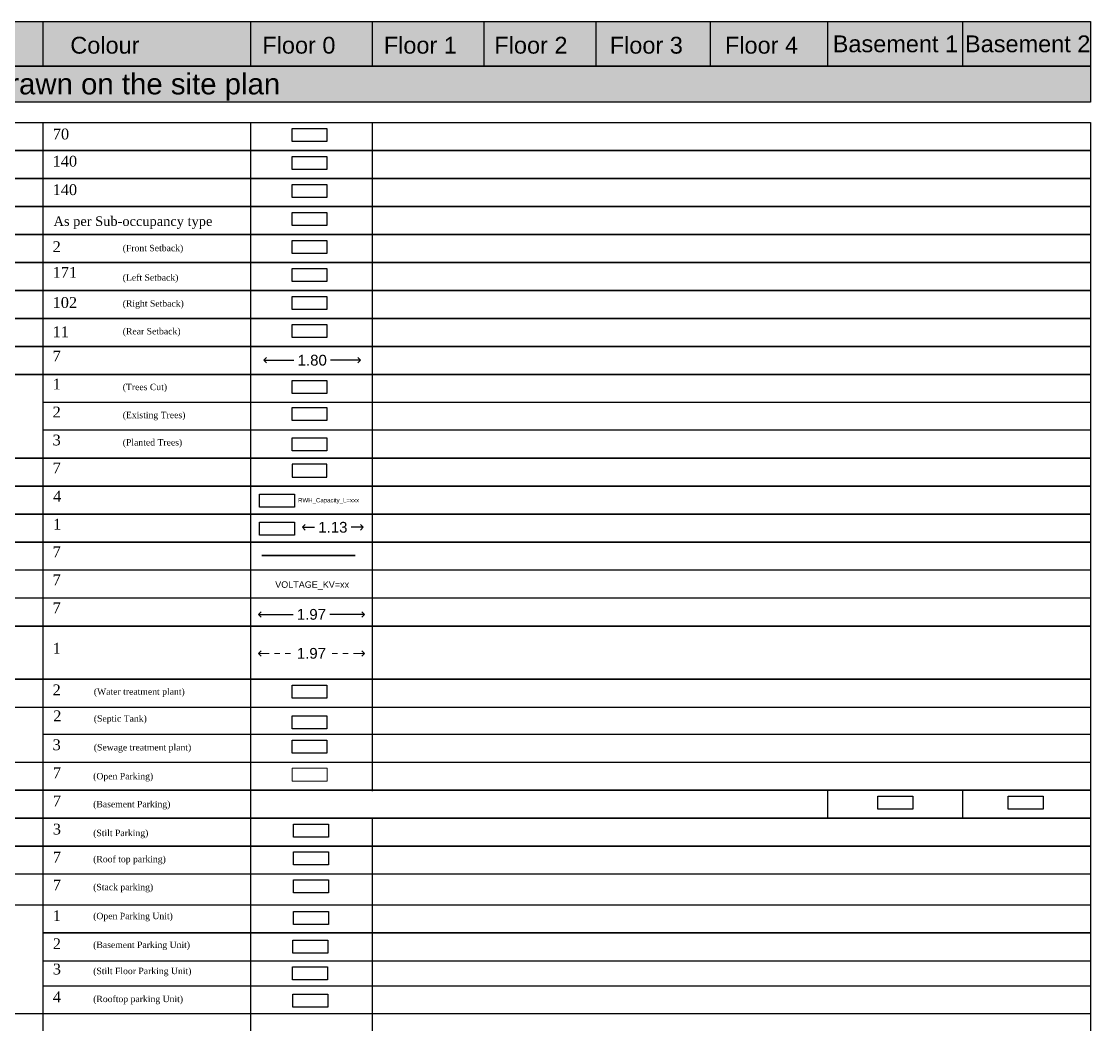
# Model space of a CAD drawing. Header units: millimetres. Extents: x -9481 to -9286, y 28694 to 28853.
# Drawn here: x -9462.13 to -9442.23, y 28824.67 to 28843.34 of the extents above; entities that cross this region are included whole.
import ezdxf

# ---------------------------------------------------------------- set-up
doc = ezdxf.new("R2010")
doc.units = ezdxf.units.MM
doc.header["$PDMODE"] = 34
doc.header["$PDSIZE"] = -15
doc.linetypes.add('CONTINULUS', pattern=[0])
doc.linetypes.add('DASHED', pattern=[0.75, 0.5, -0.25])
for name, color, linetype, plot in [('BLK_1_COVERED_AREA', 140, 'Continuous', False), ('BLK_1_COVERED_AREA_DEDUCT', 140, 'Continuous', False), ('BLK_1_FLR_-1_COVERED_PARKING', 7, 'Continuous', False), ('BLK_1_FLR_-2_COVERED_PARKING', 7, 'Continuous', False), ('BLK_1_LVL_0_BLDG_FOOT_PRINT', 1, 'Continuous', False), ('BLK_1_LVL_0_FRONT_SETBACK', 2, 'Continuous', False), ('BLK_1_LVL_0_REAR_SETBACK', 11, 'Continuous', False), ('BLK_1_LVL_0_SIDE_SETBACK1', 171, 'Continuous', False), ('BLK_1_LVL_0_SIDE_SETBACK2', 102, 'Continuous', False), ('HORIZ_CLEAR_OHEL_1', 7, 'Continuous', False), ('OHEL_1', 7, 'Continuous', False), ('PLOT_BOUNDARY', 70, 'Continuous', False), ('RWH', 4, 'Continuous', False), ('SPECIAL_PARKING', 7, 'Continuous', False), ('VOLTAGE_1', 7, 'Continuous', False)]:
    doc.layers.add(name, color=color, linetype=linetype, plot=plot)
for name, color, linetype in [('BLK_1_FLR_-2_FAR_AREA_ADD_EXISTING', 7, 'Continuous'), ('BLK_1_PLANTATION_GREENSTRIP', 7, 'Continuous'), ('DIST_BETWEEN_BLK_1_BLK_2', 7, 'Continuous'), ('EV_CHARGING_POINT', 7, 'Continuous'), ('HATCH', 7, 'Continuous'), ('PARKING_UNIT', 7, 'Continuous'), ('PLANTATION_TREECOVER', 7, 'Continuous'), ('SITE_COMPONENTS', 7, 'Continuous'), ('STACK_PARKING', 7, 'Continuous'), ('WATER_TREATMENT_PLANT', 7, 'Continuous')]:
    doc.layers.add(name, color=color, linetype=linetype)
for name, color, linetype, lineweight in [('BLK_1_FLR_0_COMM_DIST_FROM_FRNT_EXT_WALL', 7, 'DASHED', 9), ('OPEN_PARKING', 7, 'Continuous', 0), ('PLAN', 7, 'Continuous', 40)]:
    doc.layers.add(name, color=color, linetype=linetype, lineweight=lineweight)
doc.styles.add('Arial', font='arial.ttf', dxfattribs={"height": 0.2})
doc.styles.add('MtXpl_Georgia', font='georgiab.ttf')
doc.styles.get("Standard").update_dxf_attribs({"font": 'arial.ttf', "height": 0.25})
doc.styles.add('style2', font='arial.ttf', dxfattribs={"height": 0.3})
doc.dimstyles.new('INT DIM', dxfattribs={"dimtxt": 0.3, "dimasz": 0.1, "dimexe": 0.18, "dimexo": 0.0625, "dimgap": 0.09, "dimtad": 0, "dimzin": 0, "dimdsep": 46, "dimtxsty": 'style2', "dimblk": 'OPEN90', "dimcen": 0.09, "dimse1": 1, "dimse2": 1, "dimclrd": 250, "dimclrt": 256, "dimadec": 0, "dimazin": 0, "dimtfac": 1, "dimtofl": 0, "dimtmove": 0, "dimatfit": 3, "dimfxl": 1, "dimtolj": 1, "dimtzin": 0, "dimlwd": -1, "dimarcsym": 0})

# ---------------------------------------------------------------- blocks, each defined once
blk = doc.blocks.new('Ho')
h = blk.add_hatch(color=244)
h.dxf.hatch_style = 1
h.paths.add_polyline_path([(-9481.246, 28805.433), (-9481.246, 28804.6), (-9470.852, 28804.6), (-9470.852, 28805.433)], flags=17)
h.paths.add_polyline_path([(-9470.852, 28805.433), (-9470.852, 28804.6), (-9461.72, 28804.6), (-9461.72, 28805.433)], flags=17)
h.paths.add_polyline_path([(-9457.85, 28804.6), (-9457.85, 28805.433), (-9461.72, 28805.433), (-9461.72, 28804.6)], flags=17)
h.paths.add_polyline_path([(-9457.85, 28805.433), (-9457.85, 28804.6), (-9455.59, 28804.6), (-9455.59, 28805.433)], flags=17)
h.paths.add_polyline_path([(-9455.59, 28805.433), (-9455.59, 28804.6), (-9453.509, 28804.6), (-9453.509, 28805.433)], flags=17)
h.paths.add_polyline_path([(-9453.509, 28805.433), (-9453.509, 28804.6), (-9451.428, 28804.6), (-9451.428, 28805.433)], flags=17)
h.paths.add_polyline_path([(-9449.296, 28805.433), (-9451.428, 28805.433), (-9451.428, 28804.6), (-9449.296, 28804.6)], flags=17)
h.paths.add_polyline_path([(-9447.114, 28805.433), (-9449.296, 28805.433), (-9449.296, 28804.6), (-9447.114, 28804.6)], flags=17)
h.paths.add_polyline_path([(-9444.602, 28805.433), (-9447.114, 28805.433), (-9447.114, 28804.6), (-9444.602, 28804.6)], flags=17)
h.paths.add_polyline_path([(-9442.218, 28804.6), (-9442.218, 28805.433), (-9444.602, 28805.433), (-9444.602, 28804.6)])
for p, q in [((-9461.72, 28805.433), (-9461.72, 28804.598)), ((-9457.85, 28805.433), (-9457.85, 28804.6)), ((-9455.59, 28805.433), (-9455.59, 28804.6)), ((-9453.509, 28805.433), (-9453.509, 28804.6)), ((-9451.428, 28805.433), (-9451.428, 28804.6)), ((-9449.296, 28805.433), (-9449.296, 28804.6)), ((-9447.114, 28805.433), (-9447.114, 28804.6)), ((-9444.602, 28805.433), (-9444.602, 28804.6))]:
    blk.add_line(p, q)
blk.add_lwpolyline([(-9481.246, 28805.433), (-9442.218, 28805.433), (-9442.218, 28804.6), (-9481.246, 28804.6), (-9481.246, 28805.433)], close=True)
at = {"color": 18, "char_height": 0.31294, "attachment_point": 1}
for s, width, gutter_width, insert in [('{\\C256;Colour}', 11.88863, 1.633, (-9461.206, 28805.146)), ('{\\C256;Floor 0}', 11.88863, 1.633, (-9457.632, 28805.146)), ('{\\C256;Floor 1}', 11.88863, 1.633, (-9455.372, 28805.146)), ('{\\C256;Floor 2}', 11.88863, 1.633, (-9453.314, 28805.146)), ('{\\C256;Floor 3}', 11.88863, 1.633, (-9451.167, 28805.146)), ('{\\C256;Floor 4}', 11.88863, 1.633, (-9449.023, 28805.146)), ('{\\C256;Basement 1}', 9.5109, 1.306, (-9447.017, 28805.172)), ('{\\C256;Basement 2}', 9.5109, 1.306, (-9444.555, 28805.172))]:
    blk.add_mtext_dynamic_manual_height_columns(s, width=width, gutter_width=gutter_width, heights=[0], dxfattribs=dict(at, insert=insert))
blk = doc.blocks.new('_Open90')
at = {"layer": 'PLAN', "color": 0, "lineweight": -2}
for p, q in [((0, 0), (-1, 0)), ((-0.5, 0.5), (0, 0)), ((0, 0), (-0.5, -0.5))]:
    blk.add_line(p, q, dxfattribs=at)
blk = doc.blocks.new('*D5')
at = {"layer": 'Defpoints', "color": 0}
for p in [(-9457.614139, 28837.036919), (-9455.816432, 28837.036919), (-9455.816432, 28837.036919)]:
    blk.add_point(p, dxfattribs=at)
at = {"layer": 'DIST_BETWEEN_BLK_1_BLK_2', "color": 250, "ltscale": 0.05}
for p, q in [((-9457.514139, 28837.036919), (-9457.054985, 28837.036919)), ((-9455.916432, 28837.036919), (-9456.375585, 28837.036919))]:
    blk.add_line(p, q, dxfattribs=at)
at = {"layer": 'DIST_BETWEEN_BLK_1_BLK_2', "color": 250, "xscale": 0.1, "yscale": 0.1, "zscale": 0.1, "rotation": 180}
blk.add_blockref('_Open90', (-9457.614139, 28837.036919), dxfattribs=at)
at = {"layer": 'DIST_BETWEEN_BLK_1_BLK_2', "color": 250, "xscale": 0.1, "yscale": 0.1, "zscale": 0.1}
blk.add_blockref('_Open90', (-9455.816432, 28837.036919), dxfattribs=at)
at = {"layer": 'DIST_BETWEEN_BLK_1_BLK_2', "linetype": 'CONTINULUS', "ltscale": 0.05, "insert": (-9456.715285, 28837.036919), "char_height": 0.2, "attachment_point": 5, "style": 'Arial', "bg_fill": 3, "box_fill_scale": 1.1, "bg_fill_color": 256, "bg_fill_true_color": 13158600, "bg_fill_transparency": 0}
blk.add_mtext('\\A1;1.80', dxfattribs=at)
blk = doc.blocks.new('*D6')
at = {"layer": 'Defpoints', "color": 0}
for p in [(-9456.897322, 28833.909082), (-9455.766192, 28833.927566), (-9455.766192, 28833.927566)]:
    blk.add_point(p, dxfattribs=at)
at = {"layer": 'SITE_COMPONENTS', "color": 250, "ltscale": 0.05}
for p, q in [((-9456.797322, 28833.927566), (-9456.671857, 28833.927566)), ((-9455.866192, 28833.927566), (-9455.991657, 28833.927566))]:
    blk.add_line(p, q, dxfattribs=at)
at = {"layer": 'SITE_COMPONENTS', "color": 250, "xscale": 0.1, "yscale": 0.1, "zscale": 0.1, "rotation": 180}
blk.add_blockref('_Open90', (-9456.897322, 28833.927566), dxfattribs=at)
at = {"layer": 'SITE_COMPONENTS', "color": 250, "xscale": 0.1, "yscale": 0.1, "zscale": 0.1}
blk.add_blockref('_Open90', (-9455.766192, 28833.927566), dxfattribs=at)
at = {"layer": 'SITE_COMPONENTS', "linetype": 'CONTINULUS', "ltscale": 0.05, "insert": (-9456.331757, 28833.927566), "char_height": 0.2, "attachment_point": 5, "style": 'Arial', "bg_fill": 3, "box_fill_scale": 1.1, "bg_fill_color": 256, "bg_fill_true_color": 13158600, "bg_fill_transparency": 0}
blk.add_mtext('\\A1;1.13', dxfattribs=at)
blk = doc.blocks.new('*D7')
at = {"layer": 'Defpoints', "color": 0}
for p in [(-9457.717228, 28832.308292), (-9455.744708, 28832.308292), (-9455.744708, 28832.306378)]:
    blk.add_point(p, dxfattribs=at)
at = {"layer": 'HORIZ_CLEAR_OHEL_1', "color": 250, "ltscale": 0.05}
for p, q in [((-9457.617228, 28832.306378), (-9457.070968, 28832.306378)), ((-9455.844708, 28832.306378), (-9456.390968, 28832.306378))]:
    blk.add_line(p, q, dxfattribs=at)
at = {"layer": 'HORIZ_CLEAR_OHEL_1', "color": 250, "xscale": 0.1, "yscale": 0.1, "zscale": 0.1, "rotation": 180}
blk.add_blockref('_Open90', (-9457.717228, 28832.306378), dxfattribs=at)
at = {"layer": 'HORIZ_CLEAR_OHEL_1', "color": 250, "xscale": 0.1, "yscale": 0.1, "zscale": 0.1}
blk.add_blockref('_Open90', (-9455.744708, 28832.306378), dxfattribs=at)
at = {"layer": 'HORIZ_CLEAR_OHEL_1', "linetype": 'CONTINULUS', "ltscale": 0.05, "insert": (-9456.730968, 28832.306378), "char_height": 0.2, "attachment_point": 5, "style": 'Arial', "bg_fill": 3, "box_fill_scale": 1.1, "bg_fill_color": 256, "bg_fill_true_color": 13158600, "bg_fill_transparency": 0}
blk.add_mtext('\\A1;1.97', dxfattribs=at)
blk = doc.blocks.new('*D336')
at = {"layer": 'BLK_1_FLR_0_COMM_DIST_FROM_FRNT_EXT_WALL', "color": 250, "ltscale": 0.05}
for p, q in [((-9457.617228, 28831.580999), (-9457.070968, 28831.580999)), ((-9455.844708, 28831.580999), (-9456.390968, 28831.580999))]:
    blk.add_line(p, q, dxfattribs=at)
at = {"layer": 'Defpoints', "color": 0}
for p in [(-9457.717228, 28831.582913), (-9455.744708, 28831.582913), (-9455.744708, 28831.580999)]:
    blk.add_point(p, dxfattribs=at)
at = {"layer": 'BLK_1_FLR_0_COMM_DIST_FROM_FRNT_EXT_WALL', "color": 250, "xscale": 0.1, "yscale": 0.1, "zscale": 0.1, "rotation": 180}
blk.add_blockref('_Open90', (-9457.717228, 28831.580999), dxfattribs=at)
at = {"layer": 'BLK_1_FLR_0_COMM_DIST_FROM_FRNT_EXT_WALL', "color": 250, "xscale": 0.1, "yscale": 0.1, "zscale": 0.1}
blk.add_blockref('_Open90', (-9455.744708, 28831.580999), dxfattribs=at)
at = {"layer": 'BLK_1_FLR_0_COMM_DIST_FROM_FRNT_EXT_WALL', "linetype": 'CONTINULUS', "ltscale": 0.05, "insert": (-9456.730968, 28831.580999), "char_height": 0.2, "attachment_point": 5, "style": 'Arial', "bg_fill": 3, "box_fill_scale": 1.1, "bg_fill_color": 256, "bg_fill_true_color": 13158600, "bg_fill_transparency": 0}
blk.add_mtext('\\A1;1.97', dxfattribs=at)

msp = doc.modelspace()

# ---------------------------------------------------------------- hatches: boundary and pattern name
at = {"layer": 'HATCH', "linetype": 'CONTINULUS', "ltscale": 0.05}
h = msp.add_hatch(color=241, dxfattribs=at)
h.dxf.hatch_style = 1
h.paths.add_polyline_path([(-9481.2579, 28842.511159), (-9481.2579, 28841.841835), (-9442.229952, 28841.841835), (-9442.229952, 28842.511159)])

# ---------------------------------------------------------------- linework, layer by layer
for p, q in [((-9461.731845, 28841.460188), (-9461.731845, 28840.938038)), ((-9457.862239, 28841.460188), (-9457.862239, 28840.939541)), ((-9455.60159, 28841.460188), (-9455.60159, 28840.939541)), ((-9461.731845, 28840.939541), (-9461.731845, 28840.417391)), ((-9457.862239, 28840.939541), (-9457.862239, 28840.418894)), ((-9455.60159, 28840.939541), (-9455.60159, 28840.418894)), ((-9461.731845, 28840.418894), (-9461.731845, 28839.3776)), ((-9457.862239, 28840.418894), (-9457.862239, 28839.3776)), ((-9455.60159, 28840.418894), (-9455.60159, 28839.3776)), ((-9461.731845, 28839.3776), (-9461.731845, 28838.85545)), ((-9457.862239, 28839.3776), (-9457.862239, 28838.856953)), ((-9455.60159, 28839.3776), (-9455.60159, 28838.856953)), ((-9461.731845, 28838.856953), (-9461.731845, 28838.334803)), ((-9457.862239, 28838.856953), (-9457.862239, 28838.336306)), ((-9455.60159, 28838.856953), (-9455.60159, 28838.336306)), ((-9461.731845, 28838.336306), (-9461.731845, 28837.814156)), ((-9457.862239, 28838.336306), (-9457.862239, 28837.81566)), ((-9455.60159, 28838.336306), (-9455.60159, 28837.81566)), ((-9461.731845, 28837.81566), (-9461.731845, 28837.293509)), ((-9457.862239, 28837.81566), (-9457.862239, 28837.295013)), ((-9455.60159, 28837.81566), (-9455.60159, 28837.295013)), ((-9442.229952, 28837.295013), (-9481.2579, 28837.295013)), ((-9461.731845, 28837.295013), (-9461.731845, 28836.772862)), ((-9457.862239, 28837.295013), (-9457.862239, 28836.774366)), ((-9455.60159, 28837.295013), (-9455.60159, 28836.774366)), ((-9481.2579, 28836.774366), (-9442.229952, 28836.774366)), ((-9461.731845, 28836.774366), (-9461.731845, 28836.252215)), ((-9457.862239, 28836.774366), (-9457.862239, 28836.253719)), ((-9455.60159, 28836.774366), (-9455.60159, 28836.253719)), ((-9442.229952, 28836.774366), (-9442.229952, 28836.253719)), ((-9461.731845, 28836.253719), (-9461.731845, 28835.731569)), ((-9442.229952, 28836.253719), (-9461.731845, 28836.253719)), ((-9457.862239, 28836.253719), (-9457.862239, 28835.733072)), ((-9455.60159, 28836.253719), (-9455.60159, 28835.733072)), ((-9442.229952, 28836.253719), (-9442.229952, 28835.733072)), ((-9461.731845, 28835.733072), (-9461.731845, 28835.210922)), ((-9442.229952, 28835.733072), (-9461.731845, 28835.733072)), ((-9457.862239, 28835.733072), (-9457.862239, 28835.212425)), ((-9455.60159, 28835.733072), (-9455.60159, 28835.212425)), ((-9442.229952, 28835.733072), (-9442.229952, 28835.212425)), ((-9442.229952, 28835.212425), (-9481.2579, 28835.212425)), ((-9461.731845, 28835.212425), (-9461.731845, 28834.690275)), ((-9457.862239, 28835.212425), (-9457.862239, 28834.691778)), ((-9455.60159, 28835.212425), (-9455.60159, 28834.691778)), ((-9461.731845, 28834.691778), (-9461.731845, 28834.169628)), ((-9457.862239, 28834.691778), (-9457.862239, 28834.171131)), ((-9455.60159, 28834.691778), (-9455.60159, 28834.171131)), ((-9461.731845, 28834.171131), (-9461.731845, 28833.648981)), ((-9457.862239, 28834.171131), (-9457.862239, 28833.650484)), ((-9455.60159, 28834.171131), (-9455.60159, 28833.650484)), ((-9461.731845, 28833.650484), (-9461.731845, 28833.128334)), ((-9457.862239, 28833.650484), (-9457.862239, 28833.129837)), ((-9455.60159, 28833.650484), (-9455.60159, 28833.129837)), ((-9442.229952, 28833.129837), (-9470.864215, 28833.129837)), ((-9461.731845, 28833.129837), (-9461.731845, 28832.607687)), ((-9457.862239, 28833.129837), (-9457.862239, 28832.60919)), ((-9455.60159, 28833.129837), (-9455.60159, 28832.60919)), ((-9442.229952, 28832.60919), (-9470.864215, 28832.60919)), ((-9461.731845, 28832.60919), (-9461.731845, 28832.08704)), ((-9457.862239, 28832.60919), (-9457.862239, 28832.088543)), ((-9455.60159, 28832.60919), (-9455.60159, 28832.088543)), ((-9461.731845, 28831.099724), (-9461.731845, 28829.017137)), ((-9457.862239, 28831.099724), (-9457.862239, 28829.017137)), ((-9455.60159, 28831.099724), (-9455.60159, 28829.017137)), ((-9461.731845, 28829.557576), (-9461.731845, 28829.035426)), ((-9457.862239, 28829.557576), (-9457.862239, 28829.036929)), ((-9455.60159, 28829.557576), (-9455.60159, 28829.036929)), ((-9461.731845, 28829.036929), (-9461.731845, 28828.514779)), ((-9457.862239, 28829.036929), (-9457.862239, 28828.516282)), ((-9447.126291, 28829.036929), (-9447.126291, 28828.516282)), ((-9444.614149, 28829.036929), (-9444.614149, 28828.516282)), ((-9461.731845, 28828.516282), (-9461.731845, 28827.994132)), ((-9457.862239, 28828.516282), (-9457.862239, 28827.995635)), ((-9455.60159, 28828.516282), (-9455.60159, 28827.995635)), ((-9461.731845, 28827.995635), (-9461.731845, 28827.473485)), ((-9457.862239, 28827.995635), (-9457.862239, 28827.474988)), ((-9455.60159, 28827.995635), (-9455.60159, 28827.474988)), ((-9461.731845, 28826.95469), (-9461.731845, 28826.432539)), ((-9461.731845, 28826.434043), (-9461.731845, 28825.911893)), ((-9461.731845, 28825.913396), (-9461.731845, 28825.391246))]:
    msp.add_line(p, q)
at = {"linetype": 'CONTINULUS', "ltscale": 0.05}
for p, q in [((-9461.731845, 28832.08704), (-9461.731845, 28831.099724)), ((-9457.862239, 28832.088543), (-9457.862239, 28831.099724)), ((-9455.60159, 28832.088543), (-9455.60159, 28831.099724))]:
    msp.add_line(p, q, dxfattribs=at)
for points in [[(-9481.2579, 28842.511159), (-9442.229952, 28842.511159), (-9442.229952, 28841.841836), (-9481.2579, 28841.841836), (-9481.2579, 28842.511159)], [(-9481.2579, 28841.460188), (-9442.229952, 28841.460188), (-9442.229952, 28840.939541), (-9481.2579, 28840.939541), (-9481.2579, 28841.460188)], [(-9481.2579, 28839.898247), (-9442.229952, 28839.898247), (-9442.229952, 28839.3776), (-9481.2579, 28839.3776), (-9481.2579, 28839.898247)], [(-9481.2579, 28837.295013), (-9442.229952, 28837.295013), (-9442.229952, 28836.774366), (-9481.2579, 28836.774366), (-9481.2579, 28837.295013)], [(-9481.2579, 28835.212425), (-9442.229952, 28835.212425), (-9442.229952, 28834.691778), (-9481.2579, 28834.691778), (-9481.2579, 28835.212425)], [(-9481.2579, 28834.691778), (-9442.229952, 28834.691778), (-9442.229952, 28834.171131), (-9481.2579, 28834.171131), (-9481.2579, 28834.691778)], [(-9481.2579, 28834.171131), (-9442.229952, 28834.171131), (-9442.229952, 28833.650484), (-9481.2579, 28833.650484), (-9481.2579, 28834.171131)]]:
    msp.add_lwpolyline(points, close=True)
for points in [[(-9481.2579, 28840.418894), (-9481.2579, 28840.939541), (-9442.229952, 28840.939541), (-9442.229952, 28840.418894), (-9470.864215, 28840.418894)], [(-9470.864215, 28840.418894), (-9442.229952, 28840.418894), (-9442.229952, 28839.898247), (-9481.2579, 28839.898247), (-9481.2579, 28840.418894)], [(-9481.2579, 28838.856953), (-9481.2579, 28839.3776), (-9442.229952, 28839.3776), (-9442.229952, 28838.856953), (-9470.864215, 28838.856953)], [(-9470.864215, 28839.3776), (-9442.229952, 28839.3776), (-9442.229952, 28838.856953), (-9470.864215, 28838.856953)], [(-9470.864215, 28838.856953), (-9442.229952, 28838.856953), (-9442.229952, 28838.336306), (-9470.864215, 28838.336306)], [(-9470.864215, 28838.336306), (-9442.229952, 28838.336306), (-9442.229952, 28837.81566), (-9470.864215, 28837.81566)], [(-9470.864215, 28837.81566), (-9442.229952, 28837.81566), (-9442.229952, 28837.295013), (-9481.2579, 28837.295013), (-9481.2579, 28837.81566)], [(-9481.2579, 28830.579078), (-9481.2579, 28831.099724), (-9442.229952, 28831.099724), (-9442.229952, 28830.579078), (-9442.229952, 28830.579078)], [(-9481.2579, 28829.036929), (-9481.2579, 28829.557576), (-9442.229952, 28829.557576), (-9442.229952, 28829.036929), (-9470.864214, 28829.036929)], [(-9470.864214, 28829.036929), (-9442.229952, 28829.036929), (-9442.229952, 28828.516282), (-9470.864214, 28828.516282)], [(-9470.864214, 28828.516282), (-9442.229952, 28828.516282), (-9442.229952, 28827.995635), (-9470.864214, 28827.995635)], [(-9470.864214, 28827.995635), (-9442.229952, 28827.995635), (-9442.229952, 28827.474988), (-9470.864214, 28827.474988)], [(-9481.2579, 28826.903444), (-9442.229952, 28826.903444), (-9442.229952, 28826.382797), (-9461.731845, 28826.382797)], [(-9461.731845, 28826.382797), (-9442.229952, 28826.382797), (-9442.229952, 28825.854929), (-9461.731845, 28825.854929)], [(-9461.731845, 28825.392401), (-9442.229952, 28825.392401), (-9442.229952, 28824.871754), (-9481.2579, 28824.871754)]]:
    msp.add_lwpolyline(points)
at = {"layer": 'BLK_1_COVERED_AREA'}
msp.add_lwpolyline([(-9457.091828, 28840.828413), (-9456.442646, 28840.828413), (-9456.442646, 28840.586264), (-9457.091828, 28840.586264)], close=True, dxfattribs=at)
at = {"layer": 'BLK_1_COVERED_AREA_DEDUCT'}
msp.add_lwpolyline([(-9457.091828, 28840.307766), (-9456.442646, 28840.307766), (-9456.442646, 28840.065617), (-9457.091828, 28840.065617)], close=True, dxfattribs=at)
at = {"layer": 'BLK_1_FLR_-1_COVERED_PARKING', "linetype": 'CONTINULUS', "ltscale": 0.05}
msp.add_lwpolyline([(-9446.186907, 28828.925801), (-9445.537726, 28828.925801), (-9445.537726, 28828.683652), (-9446.186907, 28828.683652)], close=True, dxfattribs=at)
at = {"layer": 'BLK_1_FLR_-2_COVERED_PARKING', "linetype": 'CONTINULUS', "ltscale": 0.05}
msp.add_lwpolyline([(-9443.761475, 28828.925801), (-9443.112294, 28828.925801), (-9443.112294, 28828.683652), (-9443.761475, 28828.683652)], close=True, dxfattribs=at)
at = {"layer": 'BLK_1_FLR_-2_FAR_AREA_ADD_EXISTING', "color": 7, "linetype": 'CONTINULUS', "ltscale": 0.05}
for p, q in [((-9461.731845, 28827.473485), (-9461.731845, 28823.83046)), ((-9457.862239, 28827.474988), (-9457.862239, 28823.83046)), ((-9455.60159, 28827.474988), (-9455.60159, 28823.83046))]:
    msp.add_line(p, q, dxfattribs=at)
at = {"layer": 'BLK_1_LVL_0_BLDG_FOOT_PRINT', "color": 25}
msp.add_lwpolyline([(-9457.091828, 28839.786575), (-9456.442646, 28839.786575), (-9456.442646, 28839.544426), (-9457.091828, 28839.544426)], close=True, dxfattribs=at)
at = {"layer": 'BLK_1_LVL_0_FRONT_SETBACK', "color": 2}
msp.add_lwpolyline([(-9457.091828, 28839.26642), (-9456.442646, 28839.26642), (-9456.442646, 28839.024271), (-9457.091828, 28839.024271)], close=True, dxfattribs=at)
at = {"layer": 'BLK_1_LVL_0_REAR_SETBACK', "color": 11}
msp.add_lwpolyline([(-9457.091828, 28837.70448), (-9456.442646, 28837.70448), (-9456.442646, 28837.46233), (-9457.091828, 28837.46233)], close=True, dxfattribs=at)
at = {"layer": 'BLK_1_LVL_0_SIDE_SETBACK1', "color": 171}
msp.add_lwpolyline([(-9457.091828, 28838.745773), (-9456.442646, 28838.745773), (-9456.442646, 28838.503624), (-9457.091828, 28838.503624)], close=True, dxfattribs=at)
at = {"layer": 'BLK_1_LVL_0_SIDE_SETBACK2', "color": 102}
msp.add_lwpolyline([(-9457.091828, 28838.225127), (-9456.442646, 28838.225127), (-9456.442646, 28837.982977), (-9457.091828, 28837.982977)], close=True, dxfattribs=at)
at = {"layer": 'BLK_1_PLANTATION_GREENSTRIP', "linetype": 'CONTINULUS', "ltscale": 0.05}
msp.add_lwpolyline([(-9456.442646, 28835.101297), (-9457.091828, 28835.101297), (-9457.091828, 28834.859148), (-9456.442646, 28834.859148)], close=True, dxfattribs=at)
at = {"layer": 'EV_CHARGING_POINT', "color": 7, "linetype": 'CONTINULUS', "ltscale": 0.05}
for p, q in [((-9481.2579, 28830.579078), (-9442.229952, 28830.579078)), ((-9442.229952, 28830.59887), (-9442.229952, 28829.557576)), ((-9461.731845, 28830.075055), (-9442.229952, 28830.078223)), ((-9442.229952, 28827.474988), (-9442.229952, 28823.83046))]:
    msp.add_line(p, q, dxfattribs=at)
at = {"layer": 'OHEL_1', "color": 7, "linetype": 'CONTINULUS', "ltscale": 0.05}
msp.add_lwpolyline([(-9455.916352, 28833.4014), (-9457.651664, 28833.4014)], close=True, dxfattribs=at)
at = {"layer": 'OPEN_PARKING', "color": 7, "linetype": 'CONTINULUS', "ltscale": 0.05}
msp.add_lwpolyline([(-9457.08856, 28829.446448), (-9456.439378, 28829.446448), (-9456.439378, 28829.204299), (-9457.08856, 28829.204299)], close=True, dxfattribs=at)
at = {"layer": 'PARKING_UNIT', "color": 1, "linetype": 'CONTINULUS', "ltscale": 0.05}
msp.add_lwpolyline([(-9457.064156, 28826.776524), (-9456.414975, 28826.776524), (-9456.414975, 28826.534375), (-9457.064156, 28826.534375)], close=True, dxfattribs=at)
at = {"layer": 'PARKING_UNIT', "color": 2, "linetype": 'CONTINULUS', "ltscale": 0.05}
msp.add_lwpolyline([(-9457.073543, 28826.243069), (-9456.424362, 28826.243069), (-9456.424362, 28826.000919), (-9457.073543, 28826.000919)], close=True, dxfattribs=at)
at = {"layer": 'PARKING_UNIT', "color": 3, "linetype": 'CONTINULUS', "ltscale": 0.05}
msp.add_lwpolyline([(-9457.082213, 28825.748886), (-9456.433032, 28825.748886), (-9456.433032, 28825.506737), (-9457.082213, 28825.506737)], close=True, dxfattribs=at)
at = {"layer": 'PARKING_UNIT', "color": 4, "linetype": 'CONTINULUS', "ltscale": 0.05}
msp.add_lwpolyline([(-9457.073543, 28825.237364), (-9456.424362, 28825.237364), (-9456.424362, 28824.995215), (-9457.073543, 28824.995215)], close=True, dxfattribs=at)
at = {"layer": 'PLANTATION_TREECOVER', "color": 1, "linetype": 'CONTINULUS', "ltscale": 0.05}
msp.add_lwpolyline([(-9456.442646, 28836.421088), (-9457.091828, 28836.421088), (-9457.091828, 28836.663238), (-9456.442646, 28836.663238)], close=True, dxfattribs=at)
at = {"layer": 'PLANTATION_TREECOVER', "color": 2, "linetype": 'CONTINULUS', "ltscale": 0.05}
msp.add_lwpolyline([(-9456.442646, 28835.918672), (-9457.091828, 28835.918672), (-9457.091828, 28836.160821), (-9456.442646, 28836.160821)], close=True, dxfattribs=at)
at = {"layer": 'PLANTATION_TREECOVER', "color": 3, "linetype": 'CONTINULUS', "ltscale": 0.05}
msp.add_lwpolyline([(-9456.442646, 28835.352461), (-9457.091828, 28835.352461), (-9457.091828, 28835.59461), (-9456.442646, 28835.59461)], close=True, dxfattribs=at)
at = {"layer": 'PLOT_BOUNDARY'}
msp.add_lwpolyline([(-9457.091828, 28841.34906), (-9456.442646, 28841.34906), (-9456.442646, 28841.106911), (-9457.091828, 28841.106911)], close=True, dxfattribs=at)
at = {"layer": 'RWH'}
msp.add_lwpolyline([(-9457.694005, 28834.542838), (-9457.044824, 28834.542838), (-9457.044824, 28834.300689), (-9457.694005, 28834.300689)], close=True, dxfattribs=at)
at = {"layer": 'SITE_COMPONENTS', "color": 1, "linetype": 'CONTINULUS', "ltscale": 0.05}
msp.add_lwpolyline([(-9457.044824, 28833.780042), (-9457.694005, 28833.780042), (-9457.694005, 28834.022191), (-9457.044824, 28834.022191)], close=True, dxfattribs=at)
at = {"layer": 'SITE_COMPONENTS', "color": 2, "linetype": 'CONTINULUS', "ltscale": 0.05}
msp.add_lwpolyline([(-9457.091827, 28830.418307), (-9456.442646, 28830.418307), (-9456.442646, 28830.176158), (-9457.091827, 28830.176158)], close=True, dxfattribs=at)
at = {"layer": 'SITE_COMPONENTS', "color": 3, "linetype": 'CONTINULUS', "ltscale": 0.05}
msp.add_lwpolyline([(-9457.091827, 28829.964241), (-9456.442646, 28829.964241), (-9456.442646, 28829.722092), (-9457.091827, 28829.722092)], close=True, dxfattribs=at)
at = {"layer": 'SPECIAL_PARKING', "color": 3, "linetype": 'CONTINULUS', "ltscale": 0.05}
msp.add_lwpolyline([(-9457.064156, 28828.405154), (-9456.414975, 28828.405154), (-9456.414975, 28828.163005), (-9457.064156, 28828.163005)], close=True, dxfattribs=at)
at = {"layer": 'SPECIAL_PARKING', "color": 4, "linetype": 'CONTINULUS', "ltscale": 0.05}
msp.add_lwpolyline([(-9457.064156, 28827.887177), (-9456.414975, 28827.887177), (-9456.414975, 28827.645027), (-9457.064156, 28827.645027)], close=True, dxfattribs=at)
at = {"layer": 'STACK_PARKING', "color": 7, "linetype": 'CONTINULUS', "ltscale": 0.05}
msp.add_lwpolyline([(-9457.064156, 28827.36653), (-9456.414975, 28827.36653), (-9456.414975, 28827.124381), (-9457.064156, 28827.124381)], close=True, dxfattribs=at)
at = {"layer": 'WATER_TREATMENT_PLANT', "color": 2, "linetype": 'CONTINULUS', "ltscale": 0.05}
msp.add_lwpolyline([(-9457.091827, 28830.988596), (-9456.442646, 28830.988596), (-9456.442646, 28830.746447), (-9457.091827, 28830.746447)], close=True, dxfattribs=at)

# ---------------------------------------------------------------- block references
at = {"layer": 'BLK_1_PLANTATION_GREENSTRIP', "linetype": 'CONTINULUS'}
msp.add_blockref('Ho', (-0.012081, 37.910908), dxfattribs=at)

# ---------------------------------------------------------------- texts
at = {"linetype": 'CONTINULUS', "style": 'MtXpl_Georgia'}
for s, height, p in [('70', 0.201222, (-9461.543382, 28841.147177)), ('140', 0.201222, (-9461.547297, 28840.641357)), ('140', 0.201222, (-9461.547297, 28840.111257)), ('As per Sub-occupancy type', 0.177478, (-9461.529411, 28839.537449)), ('2', 0.201222, (-9461.546318, 28839.050269)), ('(Front Setback)', 0.119406, (-9460.242441, 28839.065883)), ('171', 0.201222, (-9461.547297, 28838.572774)), ('(Left Setback)', 0.119406, (-9460.242441, 28838.51857)), ('102', 0.201222, (-9461.547297, 28838.012035)), ('(Right Setback)', 0.119406, (-9460.242441, 28838.034712)), ('11', 0.201222, (-9461.547297, 28837.466432)), ('(Rear Setback)', 0.119406, (-9460.242441, 28837.518111)), ('7', 0.201222, (-9461.547297, 28837.014272)), ('1', 0.201222, (-9461.547297, 28836.493625)), ('(Trees Cut)', 0.119406, (-9460.242441, 28836.480459)), ('2', 0.201222, (-9461.547297, 28835.972978)), ('(Existing Trees)', 0.119406, (-9460.242441, 28835.958674)), ('3', 0.201222, (-9461.547297, 28835.452331)), ('(Planted Trees)', 0.119406, (-9460.242441, 28835.44956)), ('7', 0.201222, (-9461.547297, 28834.931684)), ('4', 0.201222, (-9461.537788, 28834.40653)), ('1', 0.201222, (-9461.537788, 28833.885883)), ('7', 0.201222, (-9461.547297, 28833.369744)), ('7', 0.201222, (-9461.547297, 28832.849097)), ('7', 0.201222, (-9461.547297, 28832.32845)), ('1', 0.201222, (-9461.547297, 28831.57578)), ('2', 0.201222, (-9461.547297, 28830.80154)), ('(Water treatment plant)', 0.119406, (-9460.78024, 28830.811219)), ('2', 0.201222, (-9461.535216, 28830.318129)), ('(Septic Tank)', 0.119406, (-9460.78024, 28830.310365)), ('3', 0.201222, (-9461.547297, 28829.780039)), ('(Sewage treatment plant)', 0.119406, (-9460.78024, 28829.774603)), ('7', 0.201222, (-9461.543382, 28829.25655)), ('(Open Parking)', 0.119406, (-9460.792321, 28829.236558)), ('7', 0.201222, (-9461.543382, 28828.733649)), ('(Basement Parking)', 0.119406, (-9460.792321, 28828.71664)), ('3', 0.201222, (-9461.543382, 28828.210749)), ('(Stilt Parking)', 0.119406, (-9460.792321, 28828.179951)), ('7', 0.201222, (-9461.543382, 28827.687848)), ('(Roof top parking)', 0.119406, (-9460.792321, 28827.693577)), ('7', 0.201222, (-9461.543382, 28827.168704)), ('(Stack parking)', 0.119406, (-9460.792321, 28827.17293)), ('1', 0.201222, (-9461.543382, 28826.599391)), ('(Open Parking Unit)', 0.119406, (-9460.792321, 28826.634401)), ('2', 0.201222, (-9461.543382, 28826.07649)), ('(Basement Parking Unit)', 0.119406, (-9460.792321, 28826.097712)), ('3', 0.201222, (-9461.543382, 28825.605608)), ('(Stilt Floor Parking Unit)', 0.119406, (-9460.792321, 28825.611338)), ('4', 0.201222, (-9461.543382, 28825.086465)), ('(Rooftop parking Unit)', 0.119406, (-9460.792321, 28825.090691))]:
    msp.add_text(s, height=height, dxfattribs=at).set_placement(p)
at = {"color": 18, "insert": (-9465.816493, 28842.376567), "char_height": 0.391178, "attachment_point": 1}
msp.add_mtext_dynamic_manual_height_columns('Layers to be drawn on the site plan', width=11.88863, gutter_width=1.63296, heights=[0], dxfattribs=at)
at = {"layer": 'RWH', "color": 4, "insert": (-9456.97881, 28834.471938), "char_height": 0.081, "attachment_point": 1}
msp.add_mtext_dynamic_manual_height_columns('RWH_Capacity_L=xxx', width=0.422056, gutter_width=0.405, heights=[0], dxfattribs=at)
at = {"layer": 'VOLTAGE_1', "color": 7, "linetype": 'CONTINULUS', "ltscale": 0.05, "insert": (-9457.404336, 28832.922406), "char_height": 0.12, "attachment_point": 1, "style": 'Arial'}
msp.add_mtext_dynamic_manual_height_columns('VOLTAGE_KV=xx', width=22.850457, gutter_width=0.6, heights=[0], dxfattribs=at)

# ---------------------------------------------------------------- dimensions: what is measured, and where the dimension line sits
at = {"layer": 'HORIZ_CLEAR_OHEL_1', "color": 7, "linetype": 'CONTINULUS', "ltscale": 0.05}
dim = msp.add_linear_dim(base=(-9455.744708, 28832.306378), p1=(-9457.717228, 28832.308292), p2=(-9455.744708, 28832.308292), dimstyle='INT DIM', override={"dimtxt": 0.2, "dimtxsty": 'Arial', "dimfxl": 0.125, "dimtfill": 1, "dimtfillclr": 7, "dimarcsym": 1}, dxfattribs=at)
dim.commit()
dim.dimension.update_dxf_attribs({"geometry": '*D7', "text_midpoint": (-9456.730968, 28832.306378)})

# ---------------------------------------------------------------- next in the draw order: linework, layer by layer
for points in [[(-9481.2579, 28833.650484), (-9442.229952, 28833.650484), (-9442.229952, 28832.088543), (-9481.2579, 28832.088543)], [(-9481.2579, 28832.088543), (-9442.229952, 28832.088543), (-9442.229952, 28831.099724), (-9481.2579, 28831.099724)]]:
    msp.add_lwpolyline(points, close=True)

# ---------------------------------------------------------------- next in the draw order: dimensions: what is measured, and where the dimension line sits
at = {"layer": 'DIST_BETWEEN_BLK_1_BLK_2', "color": 7, "linetype": 'CONTINULUS', "ltscale": 0.05}
dim = msp.add_linear_dim(base=(-9455.816432, 28837.036919), p1=(-9457.614139, 28837.036919), p2=(-9455.816432, 28837.036919), dimstyle='INT DIM', override={"dimtxt": 0.2, "dimtxsty": 'Arial', "dimfxl": 0.125, "dimtfill": 1, "dimtfillclr": 7, "dimarcsym": 1}, dxfattribs=at)
dim.commit()
dim.dimension.update_dxf_attribs({"geometry": '*D5', "text_midpoint": (-9456.715285, 28837.036919)})
at = {"layer": 'SITE_COMPONENTS', "color": 1, "linetype": 'CONTINULUS', "ltscale": 0.05}
dim = msp.add_linear_dim(base=(-9455.766192, 28833.927566), p1=(-9456.897322, 28833.909082), p2=(-9455.766192, 28833.927566), dimstyle='INT DIM', override={"dimtxt": 0.2, "dimtxsty": 'Arial', "dimfxl": 0.125, "dimtfill": 1, "dimtfillclr": 7, "dimarcsym": 1}, dxfattribs=at)
dim.commit()
dim.dimension.update_dxf_attribs({"geometry": '*D6', "text_midpoint": (-9456.331757, 28833.927566)})

# ---------------------------------------------------------------- next in the draw order: dimensions: what is measured, and where the dimension line sits
at = {"layer": 'BLK_1_FLR_0_COMM_DIST_FROM_FRNT_EXT_WALL', "color": 7, "linetype": 'CONTINULUS', "ltscale": 0.05}
dim = msp.add_linear_dim(base=(-9455.744708, 28831.580999), p1=(-9457.717228, 28831.582913), p2=(-9455.744708, 28831.582913), dimstyle='INT DIM', override={"dimtxt": 0.2, "dimtxsty": 'Arial', "dimfxl": 0.125, "dimtfill": 1, "dimtfillclr": 7, "dimarcsym": 1}, dxfattribs=at)
dim.commit()
dim.dimension.update_dxf_attribs({"geometry": '*D336', "text_midpoint": (-9456.730968, 28831.580999)})

doc.saveas('drawing.dxf')
